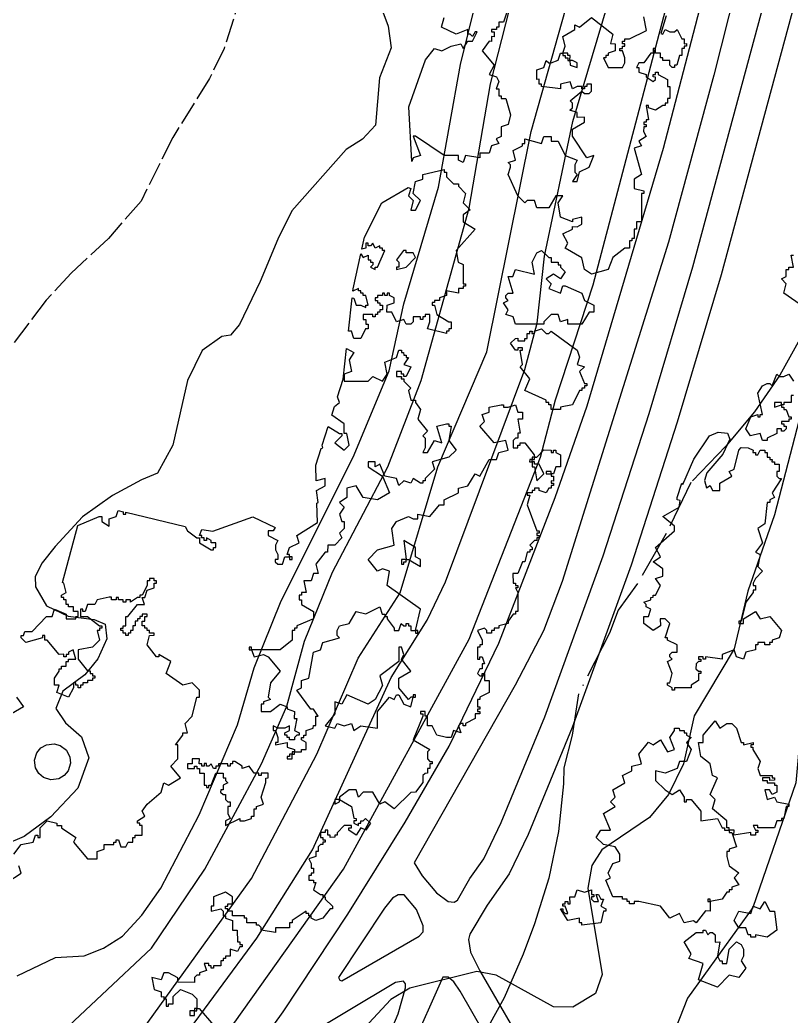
# Model space of a CAD drawing. Header units: metres. Extents: x -550 to 550, y -500 to 950.
# Drawn here: x -260 to -178.9, y -199.5 to -94.7 of the extents above; entities that cross this region are included whole.
import ezdxf

# ---------------------------------------------------------------- set-up
doc = ezdxf.new("R2010")
doc.units = ezdxf.units.M
doc.header["$LTSCALE"] = 2
doc.linetypes.add('DASHDOT', pattern=[3.556, 2.54, -0.508, 0, -0.508])
doc.linetypes.add('DASHED', pattern=[1.524, 1.27, -0.254])
for name, color, linetype in [('SITE-FLOOD-LIMIT', 5, 'DASHED'), ('SITE-PATH', 84, 'CONTINUOUS'), ('SITE-SETBACK-WATER', 1, 'DASHDOT'), ('SITE-TREE-CANOPY', 94, 'CONTINUOUS'), ('SITE-WATER-EDGE', 5, 'CONTINUOUS'), ('TOPO-CONTOUR-MAJOR', 8, 'CONTINUOUS'), ('TOPO-CONTOUR-MINOR', 9, 'CONTINUOUS')]:
    doc.layers.add(name, color=color, linetype=linetype)

msp = doc.modelspace()

# ---------------------------------------------------------------- linework, layer by layer
at = {"layer": 'SITE-FLOOD-LIMIT'}
msp.add_lwpolyline([(-235.69, -88.86), (-238.55, -97.75), (-240.07, -100.9), (-243.95, -107.1), (-247.28, -113.8), (-250.72, -117.72), (-254.62, -121.38), (-257.25, -124.23), (-262.92, -131.65)], dxfattribs=at)
at = {"layer": 'SITE-PATH'}
for points in [[(-262.46, -239.75), (-257.78, -234.74), (-254.78, -231.06), (-249.42, -223.79), (-240.83, -210.92), (-232.33, -199.08), (-225.52, -188.81), (-219.51, -179.14), (-214.88, -171.13), (-209.66, -160.32), (-203.71, -144.97), (-200.36, -135.35), (-192.31, -108.23), (-185.35, -81.44), (-179.09, -58.35), (-177.72, -51.61), (-173.59, -36.13), (-154.45, 27.68), (-137.3, 83.89)], [(-138.08, 48.2), (-152.83, -0.32), (-157.6, -16.81), (-162.24, -32.08), (-164.51, -41.07), (-186.24, -121.57), (-190.87, -137.06), (-195.72, -152.11), (-201.92, -169.17), (-206.56, -180.44), (-208.55, -184.59), (-210.86, -187.86), (-212.68, -190.91), (-212.82, -191.48), (-212.61, -192.83), (-211.63, -194.79), (-202.71, -210.22)], [(-179.17, -69.44), (-187.03, -100.54), (-191.78, -118.13), (-202.99, -153.81), (-204.95, -159.02), (-207.94, -164.73), (-218.56, -183.43), (-217.71, -184.78), (-216.21, -186.57), (-214.99, -187.49), (-214.35, -187.57), (-214, -187.35), (-212.69, -185.07), (-211.24, -183), (-209.39, -179.18), (-204.82, -168.05), (-198.66, -151.11), (-193.84, -136.13), (-189.23, -120.72), (-167.52, -40.29)]]:
    msp.add_lwpolyline(points, dxfattribs=at)
for points in [[(-219.61, -186.77), (-220.25, -186.77), (-220.82, -187.13), (-221.67, -188.19), (-226.52, -195.47), (-226.38, -195.76), (-226.16, -195.83), (-218.03, -191.12), (-217.6, -190.69), (-217.6, -190.05), (-218.32, -188.34)], [(-219.68, -195.86), (-220.53, -196), (-230.66, -202.08), (-231.72, -203.25), (-235.51, -208.49), (-249.62, -229.1), (-256.85, -238.09), (-257.05, -239.44), (-258.16, -240.9), (-258.38, -241.65), (-258.36, -242.37), (-257.83, -243.13), (-256.97, -243.43), (-243.37, -244.25), (-240.82, -244.24), (-239.81, -243.95), (-239.21, -243.53), (-235.19, -234.71), (-220.24, -199.3), (-219.47, -196.57), (-219.46, -196.15)], [(-218.93, -203.08), (-226.72, -221.17), (-233.84, -238.45), (-234.43, -240.25), (-234.53, -241.24), (-233.6, -243.11), (-232.59, -244.24), (-231.75, -244.5), (-229.4, -244.81), (-215.28, -245.18), (-204.8, -245.83), (-197.28, -246.67), (-191.79, -247.8), (-191.02, -243.36), (-191.19, -239.95), (-191.62, -238.2), (-194.97, -231.12), (-199.57, -221.97), (-205.26, -211.65), (-213.7, -196.93), (-214.37, -195.92), (-214.96, -195.43), (-215.54, -195.43)]]:
    msp.add_lwpolyline(points, close=True, dxfattribs=at)
at = {"layer": 'SITE-SETBACK-WATER'}
msp.add_lwpolyline([(-177.8, -128), (-180.08, -132.11), (-182.74, -135.98), (-185.75, -139.59), (-189.46, -143.42), (-192.04, -148.76), (-195.04, -154.04), (-197.1, -156.83), (-198.01, -159.26), (-201.26, -165.64), (-201.92, -169.98), (-202.82, -173.41), (-202.83, -175.12), (-203.36, -180.12), (-204.39, -185.04), (-205.9, -189.83), (-207.08, -193.01), (-209.07, -197.61), (-211.5, -201.99)], dxfattribs=at)
at = {"layer": 'SITE-TREE-CANOPY'}
for points in [[(-208.65, -93.49), (-209.15, -94.99), (-209.65, -94.99), (-209.65, -95.49), (-209.9, -95.49), (-209.9, -95.74), (-210.4, -95.74), (-210.4, -95.99), (-210.15, -95.99), (-210.15, -96.5), (-210.4, -96.49), (-210.4, -97), (-210.65, -96.99), (-211.4, -98), (-210.15, -99.49), (-210.65, -100.49), (-209.9, -100.74), (-209.65, -101.23), (-209.91, -101.99), (-209.65, -101.99), (-209.65, -102.74), (-209.4, -102.74), (-209.4, -102.99), (-208.9, -102.99), (-208.4, -104.74), (-208.65, -105.74), (-209.41, -105.98), (-209.4, -106.99), (-209.91, -107.24), (-209.65, -107.74), (-210.41, -107.99), (-210.65, -108.74), (-211.65, -108.74), (-211.65, -109.24), (-213.15, -108.99), (-213.4, -109.74), (-213.9, -109.49), (-213.9, -108.99), (-215.4, -108.99), (-218.4, -106.98), (-218.66, -106.98), (-217.9, -108.99), (-218.65, -109.24), (-218.78, -109.62), (-219.1, -103.89), (-217.37, -98.95), (-216.4, -97.74), (-215.65, -97.99), (-214.65, -97.49), (-213.65, -97.24), (-213.4, -97.74), (-212.9, -96.99), (-212.41, -96.99), (-211.91, -95.99), (-212.15, -95.99), (-212.41, -96.49), (-212.65, -96.24), (-212.9, -96.24), (-212.9, -95.73), (-214.15, -96.24), (-215.66, -95.49), (-215.4, -94.49)], [(-192.05, -94.29), (-192.59, -96.17), (-192.4, -96.24), (-192.15, -95.74), (-191.65, -95.99), (-191.15, -95.99), (-190.9, -95.74), (-190.4, -96.74), (-190.15, -96.74), (-190.15, -97.25), (-189.91, -97.23), (-189.91, -97.49), (-190.15, -97.49), (-190.15, -97.73), (-190.4, -97.73), (-190.41, -98.49), (-190.65, -98.49), (-190.91, -99.49), (-191.15, -99.49), (-191.15, -99.74), (-191.4, -99.74), (-191.65, -99.49), (-191.65, -98.99), (-192.4, -98.99), (-192.4, -98.74), (-192.65, -98.74), (-192.65, -98.24), (-193.15, -98.24), (-193.15, -97.74), (-193.4, -97.74), (-193.4, -98.24), (-193.65, -98.24), (-194.4, -99.24), (-194.9, -99.24), (-195.15, -99.74), (-194.9, -99.74), (-194.9, -100.24), (-194.15, -100.49), (-194.15, -100.74), (-193.4, -101.23), (-193.15, -100.99), (-193.15, -100.75), (-193.4, -100.74), (-193.4, -100.49), (-193.15, -100.49), (-193.15, -100.24), (-192.9, -100.24), (-192.9, -100.49), (-191.9, -100.99), (-191.91, -101.74), (-191.65, -101.74), (-191.65, -102.99), (-191.9, -102.99), (-191.9, -103.49), (-192.15, -103.49), (-192.15, -103.74), (-192.4, -103.74), (-193.15, -104.24), (-193.9, -103.99), (-193.9, -103.74), (-194.16, -103.74), (-193.9, -105.24), (-194.15, -105.24), (-194.15, -105.49), (-194.4, -105.49), (-194.4, -105.74), (-194.15, -105.74), (-194.15, -105.99), (-194.4, -105.99), (-194.41, -106.49), (-194.15, -107), (-194.91, -107.49), (-194.65, -107.98), (-195.4, -108.24), (-194.65, -110.99), (-195.4, -111.49), (-195.4, -112.49), (-194.4, -112.73), (-194.4, -112.99), (-194.65, -112.99), (-194.65, -115.99), (-195.16, -115.99), (-195.15, -116.74), (-195.4, -116.74), (-195.4, -117.74), (-195.65, -117.74), (-195.65, -117.99), (-195.9, -117.99), (-195.9, -118.74), (-196.4, -118.74), (-197.65, -119.74), (-198.15, -120.99), (-199.9, -121.49), (-200.65, -120.99), (-200.91, -119.75), (-202.65, -118.74), (-202.4, -118.24), (-202.9, -117.24), (-201.91, -116.74), (-201.9, -116.48), (-201.4, -116.49), (-200.9, -116.24), (-200.9, -115.48), (-201.9, -115.74), (-201.9, -115.99), (-203.15, -115.49), (-203.4, -113.99), (-202.9, -113.23), (-203.65, -113.25), (-204.4, -114.49), (-205.65, -114.49), (-205.9, -113.74), (-206.66, -113.74), (-206.9, -113.99), (-207.65, -113.24), (-208.65, -110.99), (-208.4, -110.24), (-208.4, -109.99), (-208.65, -109.73), (-207.9, -109.49), (-208.15, -108.49), (-207.15, -107.99), (-207.15, -107.75), (-206.9, -107.73), (-206.9, -107.24), (-205.15, -107.74), (-204.9, -106.99), (-204.15, -106.99), (-204.15, -107.49), (-203.4, -107.49), (-202.65, -108.99), (-201.4, -109.49), (-201.65, -109.99), (-201.65, -110.74), (-201.4, -110.99), (-201.91, -111.73), (-201.4, -111.74), (-201.15, -110.73), (-200.15, -110.24), (-199.65, -108.99), (-200.4, -109.24), (-201.9, -106.98), (-201.91, -106.24), (-200.65, -105.48), (-200.65, -104.98), (-201.4, -104.99), (-201.4, -104.49), (-202.16, -104.24), (-201.9, -103.99), (-201.9, -103.49), (-202.15, -103.24), (-200.9, -102.24), (-200.65, -102.49), (-200.15, -102.49), (-199.91, -102.24), (-199.9, -101.49), (-200.4, -101.49), (-200.4, -101.74), (-200.65, -101.74), (-200.65, -101.99), (-200.9, -101.99), (-200.9, -101.74), (-201.4, -101.74), (-201.9, -101.99), (-202.15, -101.24), (-203.15, -101.49), (-203.15, -101.99), (-205.15, -101.74), (-205.15, -101.49), (-205.4, -101.48), (-205.4, -100.98), (-205.66, -101), (-205.65, -99.99), (-204.9, -99.74), (-204.66, -98.99), (-204.4, -99.24), (-204.15, -99.24), (-203.41, -98.98), (-203.15, -98.24), (-202.91, -98.24), (-202.65, -97.5), (-202.9, -96.49), (-201.65, -95.74), (-201.65, -95.24), (-201.15, -95.5), (-199.9, -94.48), (-197.65, -96.25), (-197.9, -97.23), (-197.41, -97.24), (-197.4, -97.99), (-198.15, -98.24), (-198.15, -98.49), (-198.4, -98.49), (-198.4, -98.74), (-198.65, -98.74), (-198.15, -99.74), (-196.65, -99.74), (-196.4, -99.24), (-196.4, -98.74), (-196.65, -97.99), (-196.9, -97.99), (-196.9, -97.74), (-196.65, -97.74), (-196.65, -97.49), (-196.4, -97.49), (-196.4, -97.24), (-196.65, -97.24), (-196.65, -96.99), (-196.4, -96.99), (-196.4, -96.74), (-195.9, -96.74), (-194.1, -95.84), (-194.39, -94.41)], [(-177.15, -125.24), (-179.65, -123.49), (-179.4, -122.49), (-179.9, -121.99), (-179.4, -121.74), (-179.4, -120.99), (-179.15, -120.99), (-179.15, -120.74), (-178.65, -120.74), (-178.9, -119.49), (-178.65, -119.49)], [(-260.65, -182.49), (-259.9, -181.49), (-258.65, -181.24), (-258.4, -180.49), (-258.15, -180.49), (-258.15, -180.74), (-257.9, -180.74), (-257.9, -179.74), (-257.15, -178.99), (-256.15, -179.24), (-256.15, -179.49), (-255.65, -179.49), (-255.65, -179.74), (-254.15, -180.74), (-254.4, -181.24), (-252.9, -182.99), (-251.9, -182.99), (-251.9, -182.24), (-251.15, -181.99), (-251.15, -181.49), (-250.15, -181.49), (-250.15, -181.24), (-249.9, -181.24), (-249.9, -180.99), (-249.65, -180.99), (-249.41, -181.74), (-248.9, -181.74), (-248.65, -181.24), (-248.15, -181.24), (-248.15, -180.74), (-247.9, -180.74), (-247.9, -180.49), (-247.15, -180.5), (-247.15, -179.49), (-247.4, -179.49), (-247.4, -179.24), (-247.65, -179.24), (-247.65, -178.99), (-246.9, -178.49), (-247.15, -177.99), (-246.65, -177.24), (-245.16, -175.99), (-244.9, -174.99), (-244.4, -175.24), (-243.15, -174.49), (-244.15, -173.24), (-243.4, -172.49), (-243.4, -170.99), (-243.65, -170.99), (-242.9, -169.99), (-242.9, -169.74), (-242.4, -169.75), (-242.65, -168.74), (-241.9, -167.99), (-241.41, -165.99), (-241.15, -165.99), (-241.15, -165.24), (-241.9, -164.48), (-242.9, -164.74), (-244.65, -163.49), (-244.15, -162.23), (-245.4, -161.49), (-245.4, -161.74), (-245.66, -161.74), (-246.65, -160.48), (-246.4, -159.49), (-245.91, -159.48), (-245.91, -159.24), (-246.4, -159.24), (-246.4, -158.99), (-246.65, -158.99), (-246.65, -158.74), (-246.9, -158.74), (-246.9, -158.49), (-247.15, -158.49), (-247.15, -157.99), (-246.9, -157.99), (-246.9, -157.49), (-246.65, -157.49), (-246.65, -157.24), (-247.15, -157.24), (-247.15, -157.49), (-247.41, -157.49), (-247.4, -157.74), (-247.65, -157.74), (-247.65, -157.99), (-247.9, -157.99), (-247.91, -158.49), (-248.15, -158.49), (-248.15, -158.99), (-248.4, -158.99), (-248.41, -159.24), (-248.65, -159.24), (-248.65, -159.49), (-248.9, -159.49), (-248.9, -159.24), (-249.15, -159.24), (-249.15, -158.99), (-249.4, -158.99), (-249.4, -158.73), (-249.15, -158.73), (-249.16, -158.49), (-248.9, -158.49), (-248.9, -157.49), (-248.66, -157.49), (-247.65, -156.24), (-246.91, -156.23), (-247.15, -155.49), (-246.9, -155.49), (-246.65, -154.74), (-245.91, -154.49), (-245.9, -153.99), (-245.65, -153.99), (-245.65, -153.74), (-245.9, -153.74), (-245.9, -153.49), (-246.4, -153.49), (-246.4, -153.74), (-246.65, -153.74), (-246.65, -154.24), (-247.15, -155.24), (-247.4, -155.24), (-247.4, -155.49), (-247.66, -155.49), (-248.4, -155.99), (-248.4, -155.74), (-248.9, -155.74), (-248.9, -155.99), (-249.15, -155.99), (-249.15, -155.74), (-249.65, -155.74), (-249.65, -155.49), (-249.9, -155.49), (-249.9, -155.74), (-250.15, -155.74), (-250.4, -155.74), (-250.4, -155.48), (-250.65, -155.48), (-251.9, -155.74), (-252.15, -156.24), (-252.9, -156.24), (-253.15, -156.99), (-253.4, -156.99), (-253.4, -156.74), (-253.65, -156.74), (-253.65, -157.49), (-252.9, -157.49), (-251.65, -158.49), (-251.4, -158.49), (-251.4, -158.74), (-251.65, -158.74), (-251.65, -158.99), (-251.9, -158.99), (-251.65, -159.99), (-252.4, -160.74), (-253.9, -160.99), (-253.9, -161.99), (-252.91, -163.23), (-252.65, -163.23), (-252.65, -163.49), (-252.4, -163.49), (-252.4, -163.74), (-252.15, -163.74), (-252.15, -163.99), (-252.4, -163.99), (-252.4, -164.24), (-252.9, -164.24), (-252.9, -164.49), (-253.41, -164.49), (-253.4, -164.74), (-253.65, -164.74), (-253.65, -164.99), (-253.91, -164.99), (-253.9, -164.73), (-254.15, -164.73), (-254.15, -164.49), (-254.4, -164.49), (-254.4, -164.99), (-254.9, -165.99), (-256.15, -165.49), (-255.9, -164.74), (-256.4, -164.74), (-256.4, -163.99), (-255.9, -163.24), (-255.9, -162.99), (-255.65, -162.99), (-255.65, -162.74), (-255.15, -162.74), (-255.15, -162.24), (-254.91, -162.24), (-254.91, -161.99), (-254.15, -161.99), (-254.41, -160.99), (-254.9, -161.24), (-254.9, -161.49), (-255.15, -161.49), (-255.15, -161.74), (-255.4, -161.74), (-255.4, -161.48), (-255.9, -161.5), (-257.15, -159.99), (-257.4, -159.99), (-257.4, -159.49), (-257.65, -159.49), (-257.66, -159.74), (-259.4, -160.24), (-259.9, -159.74), (-259.9, -159.49), (-259.65, -159.49), (-259.52, -159.09), (-258.74, -159.09), (-257.22, -157.49), (-256.65, -157.49), (-256.4, -156.74), (-255.15, -157.24), (-255.15, -157.74), (-254.15, -157.74), (-254.15, -157.49), (-253.9, -157.49), (-253.9, -156.99), (-254.4, -156.99), (-254.4, -156.49), (-254.9, -156.49), (-254.9, -156.24), (-255.15, -156.23), (-255.15, -155.75), (-255.4, -155.74), (-255.4, -155.49), (-255.65, -155.49), (-255.65, -155.24), (-255.16, -154.99), (-255.4, -153.99), (-255.54, -153.92), (-253.92, -147.93), (-251.69, -146.98), (-251.4, -146.98), (-251.4, -147.49), (-250.65, -147.99), (-250.65, -147.24), (-249.91, -146.99), (-249.69, -146.34), (-249.15, -146.49), (-249.15, -146.74), (-248.9, -146.74), (-248.9, -146.53), (-242.63, -148.03), (-242.4, -148.49), (-241.4, -149.23), (-241.15, -149.23), (-241.15, -149.74), (-239.9, -150.49), (-239.65, -150.49), (-239.65, -150.24), (-239.4, -150.24), (-239.4, -149.74), (-239.9, -149.74), (-239.9, -149.49), (-240.4, -149.24), (-240.4, -149.49), (-240.65, -149.49), (-240.65, -149.24), (-240.91, -149.24), (-240.9, -148.99), (-241.15, -148.99), (-240.89, -148.33), (-239.74, -148.52), (-235.52, -147.02), (-233.18, -148.14), (-233.4, -148.49), (-233.9, -148.49), (-233.9, -148.99), (-232.9, -149.49), (-233.15, -149.99), (-233.15, -150.49), (-232.9, -150.99), (-232.9, -151.49), (-233.16, -151.49), (-233.16, -151.74), (-232.9, -151.99), (-232.4, -151.99), (-232.15, -151.24), (-231.65, -151.24), (-231.65, -150.99), (-231.9, -150.99), (-231.65, -150.24), (-230.65, -149.74), (-230.9, -148.98), (-228.73, -147.62), (-228.79, -145.59), (-228.65, -145.49), (-228.82, -144.23), (-227.91, -143.74), (-227.9, -142.99), (-228.85, -143.22), (-228.89, -141.59), (-228.33, -139.83), (-228.15, -139.74), (-228.22, -139.49), (-227.6, -137.52), (-226.4, -138.24), (-226.15, -138.24), (-226.15, -138.49), (-226.9, -139.24), (-225.9, -139.99), (-225.4, -139.49), (-225.65, -138.24), (-225.9, -138.24), (-225.9, -137.24), (-227.21, -136.31), (-226.93, -135.42), (-226.4, -134.99), (-226.61, -134.38), (-226.02, -132.54), (-225.67, -129.3), (-224.9, -129.73), (-225.4, -130.49), (-225.15, -131.74), (-225.9, -131.99), (-225.9, -132.74), (-223.4, -132.74), (-222.9, -132.24), (-221.9, -132.74), (-221.4, -131.99), (-221.65, -130.74), (-220.4, -130.24), (-220.15, -129.49), (-219.9, -129.49), (-219.9, -129.74), (-219.66, -129.74), (-219.65, -129.99), (-219.4, -129.99), (-219.4, -130.24), (-219.15, -130.24), (-219.65, -130.99), (-218.9, -131.24), (-219.4, -132.25), (-219.65, -132.24), (-219.65, -131.99), (-219.9, -131.99), (-219.9, -131.74), (-220.4, -131.74), (-220.4, -132.24), (-219.9, -132.24), (-219.91, -132.49), (-219.65, -132.49), (-219.65, -132.73), (-218.9, -133.49), (-219.16, -133.74), (-218.9, -134.74), (-218.41, -134.74), (-218.41, -134.99), (-217.9, -135.74), (-218.16, -136.74), (-217.15, -137.99), (-217.65, -138.49), (-217.4, -138.74), (-217.4, -139.75), (-217.65, -140.23), (-217.16, -140.24), (-216.4, -138.99), (-215.65, -139.24), (-216.15, -137.49), (-215.15, -137.23), (-214.9, -137.23), (-214.9, -137.49), (-214.65, -137.49), (-214.9, -138.99), (-214.15, -139.99), (-214.9, -140.74), (-216.65, -141.24), (-216.4, -141.99), (-217.41, -142.99), (-217.41, -143.24), (-217.65, -143.24), (-217.65, -143.49), (-217.9, -143.49), (-218.66, -142.99), (-218.9, -143.49), (-219.65, -143.24), (-220.15, -143.73), (-220.4, -142.99), (-221.65, -142.74), (-222.15, -141.49), (-222.65, -141.74), (-222.65, -141.24), (-223.4, -141.24), (-223.4, -141.74), (-221.9, -142.74), (-221.15, -144.49), (-222.4, -145.24), (-223.9, -144.99), (-224.65, -143.74), (-225.65, -143.99), (-225.65, -144.98), (-226.4, -145.5), (-225.9, -145.99), (-226.4, -146.74), (-226.15, -147.49), (-225.9, -147.49), (-225.9, -148.24), (-226.4, -148.74), (-226.15, -149.24), (-226.9, -149.99), (-227.65, -149.99), (-227.66, -150.74), (-227.9, -150.74), (-228.9, -151.99), (-228.66, -152.99), (-229.15, -152.99), (-229.4, -153.74), (-230.15, -153.74), (-229.9, -154.99), (-230.4, -154.99), (-230.4, -155.25), (-230.65, -155.24), (-230.65, -155.73), (-230.4, -155.73), (-230.4, -156.24), (-229.15, -156.99), (-229.15, -157.74), (-230.9, -158.49), (-230.9, -158.74), (-231.15, -158.74), (-231.15, -158.99), (-231.4, -158.99), (-231.4, -159.99), (-232.66, -160.99), (-235.65, -160.99), (-235.4, -161.73), (-234.4, -161.49), (-233.9, -161.74), (-232.65, -163.24), (-233.65, -164.48), (-233.91, -165.99), (-233.65, -166.24), (-234.4, -166.49), (-234.4, -166.74), (-234.65, -166.74), (-234.65, -167.49), (-233.65, -167.49), (-232.65, -166.74), (-231.91, -166.99), (-231.91, -167.23), (-231.15, -167.49), (-231.16, -168.24), (-230.9, -168.24), (-231.15, -169.49), (-230.65, -169.74), (-230.65, -169.99), (-230.9, -169.99), (-231.15, -170.24), (-231.15, -170.49), (-231.65, -170.49), (-231.65, -170.24), (-231.9, -170.24), (-231.9, -169.99), (-232.15, -169.99), (-232.15, -169.74), (-231.66, -169.49), (-231.65, -168.99), (-232.15, -169.24), (-232.91, -169.24), (-233.4, -168.99), (-233.4, -169.49), (-233.15, -169.49), (-232.9, -170.24), (-232.9, -170.74), (-233.15, -170.74), (-233.15, -170.99), (-231.9, -170.74), (-231.9, -171.24), (-231.15, -171.48), (-231.15, -171.74), (-230.4, -171.74), (-230.4, -171.49), (-229.9, -171.49), (-229.9, -170.74), (-230.4, -170.48), (-230.4, -170.24), (-230.15, -170.24), (-230.15, -169.98), (-229.9, -169.98), (-229.9, -169.5), (-229.16, -169.24), (-229.15, -168.98), (-228.9, -168.98), (-228.9, -167.99), (-228.65, -168), (-229.15, -167.24), (-229.41, -167.24), (-230.91, -165.24), (-230.4, -164.99), (-230.41, -164.24), (-229.65, -163.99), (-229.15, -161.24), (-228.4, -160.99), (-228.15, -160.24), (-226.4, -159.74), (-226.66, -159.49), (-226.66, -158.99), (-226.4, -158.49), (-225.4, -158.24), (-224.65, -156.99), (-223.65, -157.23), (-222.15, -156.49), (-221.91, -157.24), (-221.65, -157.24), (-221.65, -157.49), (-221.4, -157.49), (-221.4, -157.74), (-220.65, -158.74), (-220.65, -158.98), (-220.15, -158.99), (-219.91, -158.24), (-219.65, -158.49), (-219.4, -158.49), (-219.4, -158.24), (-219.15, -158.24), (-219.15, -158.49), (-218.9, -158.49), (-218.9, -158.99), (-218.4, -158.99), (-217.9, -156.74), (-221.4, -154.25), (-221.15, -152.74), (-221.9, -152.49), (-222.4, -152.74), (-223.4, -151.49), (-222.4, -150.5), (-220.65, -149.99), (-220.9, -148.24), (-220.4, -147.49), (-219.15, -146.98), (-218.65, -147.24), (-218.16, -147.24), (-218.15, -146.74), (-216.91, -146.99), (-215.9, -145.74), (-215.4, -145.74), (-215.4, -145.24), (-213.9, -144.49), (-213.9, -143.99), (-212.9, -143.74), (-212.15, -142.49), (-211.65, -142.75), (-210.65, -140.99), (-209.9, -140.99), (-209.66, -140.25), (-208.65, -139.99), (-208.9, -138.99), (-210.15, -139.24), (-211.65, -137.49), (-211.15, -137), (-211.41, -136.24), (-210.65, -135.99), (-210.65, -135.49), (-209.4, -135.24), (-209.15, -135.24), (-209.15, -135.48), (-208.65, -135.49), (-207.9, -135.24), (-207.66, -135.99), (-207.15, -135.99), (-207.15, -136.74), (-207.65, -136.74), (-207.41, -138.23), (-207.65, -138.23), (-207.65, -138.74), (-207.9, -138.73), (-208.15, -138.99), (-208.15, -139.74), (-207.65, -139.74), (-207.65, -139.49), (-207.4, -139.49), (-207.4, -139.24), (-206.9, -139.24), (-205.91, -140.5), (-205.9, -140.74), (-205.65, -140.74), (-204.9, -139.98), (-204.15, -139.99), (-204.15, -140.24), (-203.9, -140.24), (-203.9, -139.99), (-203.65, -139.99), (-203.65, -140.24), (-203.15, -140.49), (-203.15, -141.74), (-203.65, -141.74), (-203.9, -142.49), (-204.15, -142.49), (-204.15, -142.74), (-203.9, -142.74), (-203.9, -143.25), (-204.15, -143.24), (-204.15, -143.49), (-203.9, -143.49), (-203.9, -143.73), (-204.15, -143.73), (-204.15, -143.99), (-204.4, -143.99), (-204.65, -144.49), (-205.4, -144.24), (-205.4, -143.99), (-205.9, -143.99), (-205.9, -144.24), (-206.15, -144.24), (-206.15, -144.49), (-206.66, -144.49), (-206.66, -144.74), (-206.4, -144.74), (-206.65, -145.74), (-205.65, -148.49), (-205.4, -148.49), (-205.4, -148.74), (-205.65, -148.74), (-205.65, -148.99), (-205.4, -148.99), (-205.4, -149.24), (-205.65, -149.24), (-205.65, -149.49), (-205.9, -149.49), (-206.4, -149.99), (-206.15, -150.24), (-206.15, -150.49), (-206.4, -150.49), (-206.4, -150.74), (-206.65, -150.74), (-206.9, -151.74), (-207.15, -151.74), (-207.65, -152.98), (-208.16, -152.99), (-208.15, -153.99), (-207.9, -153.99), (-207.9, -154.24), (-207.65, -154.24), (-207.65, -154.49), (-207.9, -154.49), (-207.65, -154.99), (-207.66, -156.99), (-207.9, -156.99), (-207.9, -157.24), (-208.15, -157.24), (-208.65, -157.99), (-208.65, -158.24), (-209.65, -158.49), (-209.65, -158.74), (-210.15, -158.74), (-210.15, -158.99), (-210.4, -158.99), (-210.4, -159.24), (-210.9, -159.24), (-210.9, -158.99), (-211.16, -158.74), (-211.9, -158.99), (-211.4, -159.99), (-211.4, -160.49), (-211.65, -160.49), (-211.65, -160.74), (-211.9, -160.74), (-211.9, -161.99), (-211.65, -161.99), (-211.65, -161.74), (-211.41, -161.74), (-211.15, -162.49), (-211.4, -162.49), (-211.4, -162.99), (-211.65, -162.99), (-211.9, -163.49), (-211.65, -163.74), (-211.4, -163.74), (-211.4, -163.49), (-211.15, -163.49), (-211.16, -164.24), (-210.65, -164.24), (-210.65, -165.49), (-211.65, -165.99), (-211.65, -166.24), (-211.9, -166.24), (-211.9, -166.99), (-211.65, -166.99), (-211.65, -167.24), (-211.9, -167.24), (-211.9, -167.5), (-211.65, -167.48), (-211.65, -167.74), (-212.15, -167.74), (-212.15, -168.24), (-213.15, -168.74), (-213.15, -169), (-213.4, -168.99), (-213.4, -168.74), (-213.65, -168.74), (-213.9, -168.99), (-213.65, -169.74), (-214.4, -169.49), (-214.65, -170.24), (-215.15, -170.24), (-216.15, -169.99), (-216.65, -168.99), (-217.15, -168.99), (-217.15, -167.99), (-217.4, -167.99), (-217.4, -167.49), (-217.9, -167.49), (-217.9, -167.74), (-217.65, -167.74), (-217.65, -167.99), (-218.65, -170.49), (-216.9, -171.49), (-217.15, -171.74), (-217.15, -172.49), (-216.9, -172.74), (-216.65, -172.74), (-216.65, -172.99), (-216.91, -172.99), (-216.9, -173.5), (-217.15, -173.49), (-217.15, -173.98), (-217.41, -174), (-217.65, -174.24), (-217.65, -174.98), (-218.41, -175.98), (-218.9, -176), (-220.65, -177.74), (-221.65, -176.99), (-222.15, -177.24), (-222.9, -175.99), (-223.9, -175.99), (-224.4, -176.49), (-224.66, -175.74), (-225.4, -175.74), (-226.4, -176.49), (-226.41, -176.74), (-225.15, -177.49), (-224.91, -178.73), (-224.65, -178.74), (-224.65, -178.99), (-224.91, -178.99), (-224.9, -179.24), (-224.4, -179.49), (-224.4, -179.24), (-224.15, -179.24), (-224.15, -178.99), (-223.9, -178.99), (-223.66, -178.74), (-223.15, -179.24), (-223.65, -179.99), (-224.16, -179.74), (-224.65, -180.49), (-225.41, -179.99), (-225.41, -179.74), (-225.15, -179.74), (-225.15, -179.49), (-225.9, -179.49), (-226.65, -180.25), (-226.65, -180.49), (-226.9, -180.49), (-226.9, -180.73), (-227.4, -180.74), (-227.4, -180.49), (-227.65, -180.49), (-227.65, -179.99), (-227.91, -179.99), (-227.9, -180.24), (-228.4, -180.24), (-228.41, -180.74), (-228.15, -180.74), (-228.15, -180.99), (-227.9, -180.99), (-227.9, -181.24), (-228.15, -181.24), (-228.15, -181.49), (-228.4, -181.49), (-228.65, -181.74), (-228.65, -182.24), (-228.9, -182.24), (-228.9, -182.74), (-229.65, -182.99), (-229.4, -183.49), (-229.4, -183.99), (-229.15, -183.99), (-229.15, -184.49), (-229.4, -184.49), (-229.4, -184.74), (-229.65, -184.74), (-229.65, -185.24), (-229.15, -185.24), (-229.15, -185.49), (-228.9, -185.49), (-229.15, -186.24), (-228.4, -186.74), (-228.15, -186.74), (-228.15, -187), (-227.9, -186.98), (-227.9, -187.24), (-227.15, -187.99), (-227.15, -188.24), (-227.4, -188.24), (-228.15, -189.24), (-228.9, -189.49), (-229.4, -189.24), (-229.4, -188.98), (-229.65, -188.98), (-229.65, -188.74), (-229.91, -188.74), (-229.9, -188.49), (-231.4, -189.49), (-231.4, -189.74), (-231.66, -189.74), (-231.66, -190.24), (-233.15, -190.24), (-233.15, -190.74), (-234.65, -190.49), (-234.65, -190.23), (-234.9, -189.99), (-235.15, -189.99), (-235.15, -189.74), (-236.15, -189.74), (-236.15, -189.24), (-236.4, -189.24), (-236.4, -188.99), (-237.65, -188.98), (-237.65, -188.5), (-238.15, -188.49), (-238.15, -188.24), (-238.4, -188.24), (-238.4, -187.99), (-238.15, -187.99), (-238.16, -187.74), (-237.65, -187.74), (-237.65, -186.99), (-238.4, -186.49), (-239.65, -186.99), (-239.65, -187.99), (-239.9, -187.99), (-239.91, -188.49), (-238.9, -188.24), (-238.66, -188.49), (-238.65, -188.99), (-238.4, -188.99), (-238.4, -189.24), (-237.65, -189.49), (-237.65, -190.49), (-237.16, -190.49), (-237.15, -191.74), (-236.9, -191.74), (-236.9, -191.99), (-236.65, -191.99), (-236.65, -192.25), (-236.9, -192.24), (-237.15, -192.74), (-237.9, -192.49), (-237.9, -193.24), (-238.4, -193.24), (-238.4, -193.49), (-238.66, -193.49), (-238.66, -193.74), (-238.9, -193.74), (-238.9, -194.24), (-239.65, -194.24), (-239.65, -194.49), (-239.9, -194.49), (-239.9, -194.24), (-240.15, -194.24), (-240.15, -193.99), (-240.65, -193.99), (-240.41, -194.74), (-241.15, -194.99), (-241.15, -195.24), (-241.4, -195.24), (-241.65, -195.49), (-241.65, -195.99), (-243.4, -195.98), (-243.41, -195.5), (-244.4, -194.99), (-244.9, -194.99), (-245.15, -195.74), (-246.15, -195.49), (-245.9, -196.74), (-245.15, -196.99), (-245.15, -197.5), (-244.9, -197.48), (-244.9, -197.74), (-244.65, -197.74), (-244.65, -198.49), (-244.4, -198.49), (-244.4, -198.24), (-243.9, -198.24), (-243.9, -197.49), (-243.15, -196.74), (-241.9, -197.24), (-241.4, -197.74), (-241.4, -198.73), (-241.16, -198.74), (-239.65, -200.49)], [(-178.66, -134.24), (-178.9, -134.24), (-178.9, -134.99), (-179.65, -134.99), (-179.65, -135.24), (-179.9, -135.24), (-179.9, -135.49), (-179.65, -135.49), (-179.65, -135.74), (-179.4, -135.74), (-179.15, -136.49), (-178.9, -136.49), (-178.9, -136.74), (-179.15, -136.74), (-179.15, -136.99), (-179.9, -136.99), (-179.9, -137.24), (-179.65, -137.24), (-179.65, -137.49), (-179.4, -137.49), (-179.4, -137.74), (-179.65, -137.99), (-179.9, -137.99), (-179.9, -137.74), (-180.4, -137.74), (-180.4, -138.24), (-181.4, -138.74), (-181.4, -138.99), (-181.9, -138.99), (-182.15, -138.24), (-183.16, -138.49), (-183.65, -137.74), (-183.15, -136.49), (-182.4, -136.24), (-182.4, -136.49), (-182.15, -136.49), (-182.16, -136.24), (-181.9, -136.24), (-182.41, -133.99), (-181.91, -133.24), (-181.4, -132.99), (-181.15, -132.99), (-180.9, -133.24), (-180.4, -131.99), (-180.16, -132.24), (-179.65, -132.24), (-179.15, -131.99), (-178.65, -132.73)], [(-260.4, -165.99), (-259.65, -166.99), (-260.9, -167.74)], [(-261.41, -185.49), (-259.9, -184.49), (-260.15, -183.74)]]:
    msp.add_lwpolyline(points, dxfattribs=at)
for points in [[(-202.9, -98.48), (-202.65, -98.49), (-202.65, -98.74), (-202.4, -98.74), (-202.4, -98.99), (-202.16, -98.99), (-202.15, -98.49), (-202.4, -98.49), (-202.4, -98.24), (-202.91, -98.24)], [(-202.15, -99.49), (-201.4, -99.74), (-201.4, -99.24), (-201.9, -98.99), (-202.16, -98.99)], [(-224.97, -123.04), (-224.16, -119.36), (-223.9, -119.74), (-223.4, -119.49), (-223.4, -119.99), (-223.15, -119.99), (-223.15, -120.24), (-222.9, -120.24), (-222.9, -120.49), (-223.15, -120.74), (-222.65, -120.99), (-222.65, -120.74), (-222.4, -120.74), (-221.65, -118.99), (-221.9, -118.99), (-221.9, -118.74), (-222.15, -118.74), (-222.15, -118.49), (-222.65, -118.74), (-222.91, -118.24), (-223.15, -118.49), (-223.4, -118.49), (-223.4, -118.24), (-223.65, -118.23), (-223.65, -118.74), (-224.05, -118.87), (-223.77, -117.61), (-221.96, -113.99), (-219.18, -112.35), (-218.9, -112.49), (-219.16, -113.24), (-218.65, -113.74), (-218.9, -114.74), (-218.4, -114.74), (-217.9, -113.74), (-218.65, -112.99), (-218.4, -111.73), (-217.65, -111.49), (-217.65, -110.99), (-215.4, -110.49), (-215.4, -110.74), (-215.15, -110.74), (-215.15, -111.24), (-214.4, -111.98), (-213.9, -111.99), (-213.9, -112.24), (-213.15, -112.99), (-213.4, -113.99), (-212.65, -114.73), (-213.4, -115.25), (-213.4, -115.99), (-212.15, -116.74), (-214.15, -118.99), (-213.91, -120.24), (-213.4, -120.48), (-213.4, -122.49), (-213.15, -122.49), (-213.15, -122.74), (-213.4, -122.74), (-213.4, -122.99), (-213.9, -122.99), (-213.9, -123.49), (-215.15, -123.24), (-215.15, -123.74), (-215.9, -123.99), (-215.9, -124.24), (-216.4, -124.24), (-216.4, -124.48), (-216.65, -124.48), (-216.65, -124.74), (-216.4, -124.74), (-216.15, -125.74), (-214.9, -126.49), (-214.65, -126.49), (-214.65, -127.23), (-214.9, -127.23), (-214.91, -127.49), (-215.15, -127.49), (-215.15, -127.73), (-217.15, -127.24), (-216.91, -126.49), (-216.9, -125.74), (-217.4, -125.74), (-217.4, -125.99), (-217.65, -125.98), (-217.65, -126.24), (-217.9, -126.24), (-217.9, -125.98), (-218.65, -125.99), (-218.65, -126.5), (-218.9, -126.74), (-219.41, -126.74), (-219.65, -126.24), (-220.4, -126.49), (-220.9, -125.49), (-221.41, -125.49), (-221.4, -124.75), (-220.65, -124.49), (-220.65, -123.99), (-221.15, -123.74), (-221.15, -123.49), (-221.4, -123.49), (-221.4, -123.74), (-221.65, -123.74), (-221.66, -123.49), (-221.9, -123.49), (-221.9, -123.74), (-222.4, -123.74), (-222.4, -123.99), (-222.65, -123.99), (-222.65, -124.24), (-222.4, -124.24), (-222.4, -124.49), (-222.16, -124.49), (-222.15, -124.74), (-221.9, -124.74), (-221.9, -125.24), (-222.15, -125.24), (-222.15, -125.49), (-222.4, -125.49), (-222.4, -125.74), (-222.65, -125.74), (-222.65, -125.99), (-222.9, -125.99), (-222.9, -125.74), (-223.9, -125.74), (-223.9, -126.24), (-223.65, -126.24), (-223.65, -126.74), (-223.4, -126.74), (-223.4, -127.25), (-223.66, -127.24), (-224.16, -128.25), (-224.9, -128.24), (-225.15, -127.49), (-225.47, -127.49), (-225.08, -123.99), (-224.9, -124), (-224.65, -124.74), (-224.15, -124.74), (-223.65, -124.99), (-223.65, -124.74), (-223.4, -124.74), (-223.65, -123.74), (-223.9, -123.74), (-223.9, -123.48), (-224.15, -123.48), (-224.16, -123.24), (-224.4, -123.24), (-224.4, -122.99), (-225, -123.28)], [(-220.4, -119.99), (-220.16, -120.24), (-220.15, -120.74), (-220.4, -120.74), (-220.4, -120.99), (-219.4, -120.74), (-218.4, -119.74), (-218.65, -119.24), (-219.4, -119.24), (-219.4, -118.99), (-219.66, -118.99)], [(-204.4, -119.74), (-204.15, -119.74), (-204.15, -120.24), (-203.4, -120.24), (-203.4, -120.49), (-203.15, -120.49), (-203.15, -120.74), (-202.65, -121.24), (-203.16, -121.99), (-203.9, -121.49), (-204.65, -121.99), (-204.15, -122.49), (-204.4, -122.99), (-203.15, -123.49), (-202.9, -122.73), (-202.65, -122.73), (-200.9, -123.49), (-200.65, -124.24), (-199.65, -124.74), (-199.65, -125.49), (-200.15, -125.49), (-200.9, -126.74), (-202.4, -126.74), (-202.4, -126.24), (-203.15, -126.49), (-203.4, -125.74), (-204.15, -125.74), (-204.9, -126.49), (-204.9, -126.74), (-207.9, -126.74), (-208.15, -125.99), (-208.91, -125.74), (-208.65, -125.24), (-209.15, -124.49), (-208.65, -124.24), (-208.9, -123.99), (-208.9, -123.74), (-208.65, -123.49), (-208.15, -123.49), (-208.65, -121.74), (-208.16, -121.74), (-207.9, -120.99), (-205.9, -121.48), (-206.15, -120.24), (-205.65, -119.24), (-205.15, -118.99)], [(-204.65, -127.74), (-204.4, -127.74), (-204.15, -127.49), (-201.4, -129.49), (-201.15, -130.23), (-201.4, -130.99), (-200.65, -131.24), (-201.15, -131.74), (-200.65, -132.99), (-200.4, -132.99), (-200.4, -133.24), (-200.65, -133.24), (-200.65, -133.49), (-200.9, -133.49), (-200.9, -133.74), (-201.15, -133.74), (-201.9, -135.24), (-203.15, -135.49), (-203.15, -135.74), (-204.15, -135.74), (-204.15, -135.24), (-204.4, -135.24), (-204.4, -134.99), (-204.65, -134.99), (-204.65, -134.73), (-206.9, -133.74), (-206.4, -132.49), (-207.4, -131.24), (-207.15, -130.99), (-207.4, -129.49), (-207.15, -129.49), (-207.15, -129.24), (-207.65, -129.24), (-207.65, -129.49), (-207.9, -129.49), (-208.4, -128.75), (-207.9, -128.25), (-207.65, -128.23), (-207.65, -128.49), (-206.9, -128.49), (-206.9, -128.24), (-206.65, -128.24), (-206.65, -127.74), (-206.4, -127.74), (-206.4, -127.49), (-206.15, -127.49), (-206.16, -127.74), (-205.9, -127.74), (-205.9, -127.49), (-205.15, -127.24)], [(-179.9, -134.99), (-180.65, -134.99), (-180.65, -135.49), (-179.9, -135.24)], [(-190.58, -145.31), (-190.9, -145.24), (-190.9, -144.99), (-190.4, -143.49), (-190.28, -143.61), (-189.14, -140.96), (-187.48, -138.5), (-186.58, -138.12), (-185.59, -138.22), (-185.35, -138.83), (-186.09, -140.43), (-187.78, -142.4), (-188.01, -143.19), (-187.81, -143.95), (-187.4, -143.73), (-187.15, -144.24), (-186.4, -144.24), (-186.4, -143.49), (-185.15, -142.74), (-185.4, -142.24), (-184.9, -141.99), (-184.4, -139.99), (-184.15, -139.73), (-183.4, -139.74), (-182.9, -139.99), (-182.91, -140.24), (-182.65, -140.24), (-182.65, -140.49), (-182.4, -140.49), (-182.15, -139.99), (-181.65, -139.99), (-181.66, -140.24), (-181.4, -140.24), (-181.4, -140.74), (-181.15, -140.74), (-181.15, -140.98), (-180.9, -140.98), (-180.91, -141.24), (-180.65, -141.24), (-180.65, -141.49), (-180.15, -141.49), (-180.16, -142.24), (-180.4, -142.24), (-180.4, -142.74), (-180.15, -142.99), (-179.9, -142.99), (-180.9, -144.49), (-180.65, -144.99), (-181.15, -145.24), (-181.15, -145.49), (-181.4, -145.49), (-181.65, -147.74), (-182.4, -148.24), (-181.9, -149.74), (-182.65, -150.74), (-182.15, -150.99), (-182.4, -152.24), (-181.9, -152.74), (-182.65, -153.49), (-182.9, -153.99), (-182.9, -154.24), (-182.65, -154.24), (-182.65, -154.74), (-182.9, -154.74), (-182.9, -154.99), (-183.65, -155.99), (-184.15, -157.99), (-184.4, -157.99), (-184.4, -158.24), (-183.9, -158.24), (-183.91, -157.74), (-182.65, -156.99), (-182.15, -157.74), (-181.15, -157.49), (-179.9, -158.98), (-180.15, -159.74), (-180.9, -160), (-180.9, -160.24), (-181.16, -160.24), (-181.15, -160.48), (-181.65, -160.49), (-181.65, -160.24), (-182.41, -160.24), (-182.4, -160.49), (-182.65, -160.49), (-182.65, -160.99), (-183.65, -161.24), (-183.9, -161.99), (-184.65, -161.74), (-184.9, -160.99), (-186.15, -161.49), (-186.15, -161.99), (-187.9, -161.74), (-187.9, -161.99), (-188.15, -161.99), (-188.15, -161.74), (-188.65, -161.74), (-188.65, -161.99), (-188.41, -161.99), (-188.4, -162.24), (-188.65, -162.24), (-188.9, -162.49), (-188.91, -162.99), (-188.65, -163.24), (-188.4, -163.24), (-188.4, -163.49), (-188.65, -163.49), (-188.65, -164.25), (-189.4, -164.74), (-189.4, -164.99), (-191.16, -164.99), (-191.15, -165.24), (-191.4, -165.24), (-191.4, -164.99), (-191.9, -164.74), (-191.9, -164.49), (-191.65, -164.49), (-191.4, -163.49), (-191.9, -162.24), (-191.4, -161.99), (-191.65, -161.74), (-191.65, -161.49), (-191.4, -161.24), (-190.9, -161.24), (-190.9, -160.49), (-191.9, -159.99), (-191.9, -159.74), (-192.15, -159.74), (-191.65, -158.23), (-192.15, -157.74), (-192.66, -157.74), (-192.65, -158.49), (-193.4, -158.99), (-194.4, -158.24), (-194.4, -157.49), (-193.91, -157.49), (-193.65, -156.74), (-194.15, -156.48), (-194.15, -156.24), (-194.4, -155.99), (-193.65, -155.74), (-193.65, -155.5), (-193.4, -155.48), (-193.4, -155.24), (-193.15, -155.24), (-192.65, -154.24), (-193.16, -153.49), (-192.4, -153.24), (-192.4, -152.49), (-193.4, -151.74), (-192.65, -151.24), (-193.15, -150.23), (-191.15, -148.49), (-191.15, -147.99), (-192.4, -146.99), (-190.67, -146)], [(-206.4, -140.99), (-206.41, -141.24), (-206.15, -141.24), (-206.15, -141)], [(-206.15, -140.74), (-206.15, -141), (-205.9, -140.98), (-205.9, -140.74)], [(-206.15, -141.48), (-206.15, -141.74), (-205.9, -141.74), (-205.65, -143.24), (-204.9, -142.49), (-205.4, -141.49), (-205.9, -141.49), (-205.9, -141.24), (-206.15, -141.24)], [(-204.15, -142.24), (-204.65, -142.24), (-204.65, -142.49), (-204.15, -142.49)], [(-219.15, -151.49), (-217.9, -152.24), (-217.9, -151.49), (-218.4, -151.23), (-218.41, -150.24), (-219.65, -149.49), (-219.4, -151.49)], [(-231.65, -151.49), (-231.4, -151.5), (-231.4, -151.24), (-231.65, -151.24)], [(-219.9, -151.49), (-219.9, -151.99), (-219.65, -151.99), (-219.65, -151.74), (-219.4, -151.74), (-219.4, -151.49)], [(-218.4, -159.24), (-218.15, -159.24), (-218.15, -158.99), (-218.4, -158.99)], [(-235.65, -160.74), (-235.9, -160.74), (-235.9, -160.99), (-235.65, -160.99)], [(-218.9, -166), (-219.15, -166.24), (-220.15, -164.99), (-220.15, -163.99), (-218.9, -163.24), (-219.9, -161.99), (-219.65, -161.49), (-219.9, -160.74), (-220.15, -160.74), (-220.15, -162.24), (-222.15, -163.74), (-221.9, -164.75), (-222.65, -166.23), (-223.4, -166.73), (-225.65, -165.74), (-226.15, -166.74), (-226.9, -166.48), (-226.91, -167.74), (-227.9, -168.99), (-226.9, -169.24), (-226.65, -168.74), (-225.9, -168.99), (-225.15, -168.75), (-224.9, -169.49), (-224.15, -168.99), (-222.4, -169.24), (-222.4, -167.49), (-221.15, -165.99), (-220.65, -166.24), (-220.4, -165.74), (-220.15, -165.74), (-219.65, -166.74), (-218.91, -166.99), (-218.65, -165.98)], [(-218.41, -165.98), (-218.41, -165.74), (-218.65, -165.74), (-218.65, -165.98)], [(-185.4, -179.74), (-185.66, -179.74), (-185.65, -178.99), (-187.16, -177.74), (-186.9, -176.74), (-187.4, -176.24), (-186.65, -174.49), (-187.15, -174.24), (-187.4, -172.99), (-188.41, -172.24), (-188.65, -170.74), (-188.15, -170.74), (-188.15, -169.99), (-186.9, -168.49), (-186.4, -169.24), (-185.65, -168.74), (-185.15, -168.74), (-184.65, -169.25), (-184.15, -170.74), (-183.9, -170.74), (-183.9, -170.99), (-182.9, -170.74), (-182.9, -170.99), (-183.15, -170.99), (-183.15, -171.24), (-182.91, -171.24), (-182.91, -171.49), (-182.16, -172.74), (-182.4, -173.49), (-182.15, -174.24), (-180.9, -174.24), (-180.9, -174.49), (-180.66, -174.49), (-180.66, -174.73), (-181.15, -174.74), (-181.15, -174.49), (-181.91, -174.49), (-181.91, -174.74), (-181.4, -174.74), (-181.4, -174.99), (-180.66, -174.99), (-180.65, -175.24), (-180.4, -175.24), (-180.4, -175.99), (-180.9, -176.24), (-181.16, -175.73), (-181.65, -175.73), (-181.4, -176.74), (-180.65, -176.49), (-180.41, -176.99), (-179.15, -177.24), (-179.15, -177.5), (-179.4, -177.49), (-179.65, -178.74), (-179.9, -178.74), (-179.9, -178.98), (-180.4, -179), (-180.66, -179.74), (-182.4, -179.74), (-182.4, -179.49), (-182.9, -179.49), (-182.65, -179.99), (-182.4, -179.99), (-182.4, -180.24), (-182.65, -180.24), (-182.65, -180.49), (-183.15, -180.49), (-183.15, -180.24), (-184.91, -180.49), (-184.9, -179.99), (-185.4, -179.99)], [(-187.4, -188.49), (-187.9, -188.48), (-188.9, -189.74), (-189.15, -189.5), (-190.15, -189.74), (-190.65, -188.74), (-191.65, -189.24), (-192.65, -187.99), (-194.9, -187.49), (-195.4, -187.48), (-195.4, -187.74), (-195.91, -187.74), (-195.91, -187.5), (-196.15, -187.49), (-196.15, -187.24), (-196.65, -187.24), (-196.65, -186.99), (-197.65, -186.99), (-198.4, -185.24), (-197.9, -184.99), (-198.16, -184.49), (-197.66, -183.49), (-196.9, -183.24), (-196.9, -182.49), (-197.4, -181.74), (-198.65, -181.48), (-199.4, -180.74), (-198.9, -179.99), (-197.9, -179.99), (-198.65, -178.24), (-197.4, -177.49), (-197.9, -176.99), (-197.4, -176.49), (-197.65, -175.73), (-196.4, -174.99), (-196.65, -174.23), (-195.65, -173.74), (-195.65, -173.23), (-194.65, -172.99), (-194.9, -171.99), (-193.9, -170.73), (-193.4, -170.99), (-192.65, -170.49), (-191.9, -171.74), (-191.15, -171.49), (-191.65, -170.24), (-191.15, -169.49), (-191.15, -169.24), (-190.66, -169.24), (-190.65, -169.49), (-190.15, -169.49), (-190.15, -169.74), (-189.9, -169.74), (-189.91, -169.99), (-189.4, -170.24), (-189.9, -170.74), (-189.4, -171.49), (-189.9, -172.74), (-190.65, -172.74), (-190.9, -173.49), (-192.15, -173.98), (-193.15, -173.74), (-193.15, -174.74), (-192.15, -175.74), (-191.4, -176.24), (-190.65, -175.74), (-190.15, -176.49), (-190.15, -176.99), (-189.9, -176.99), (-189.9, -176.74), (-189.4, -176.74), (-188.4, -177.99), (-188.4, -178.98), (-186.65, -178.74), (-186.15, -179.74), (-185.9, -179.74), (-185.9, -179.99), (-185.4, -179.99), (-185.4, -180.23), (-185.15, -180.23), (-184.65, -181.74), (-185.41, -181.99), (-185.4, -182.24), (-185.65, -182.24), (-185.65, -182.74), (-185.4, -183.74), (-184.4, -184.48), (-184.9, -184.98), (-184.4, -185.74), (-185.15, -185.99), (-185.15, -186.24), (-185.4, -186.24), (-185.4, -186.49), (-185.65, -186.49), (-186.15, -187.24), (-187.4, -187.48)], [(-254.7, -172.94), (-254.95, -173.73), (-255.37, -174.23), (-255.94, -174.57), (-256.76, -174.68), (-257.54, -174.43), (-258.05, -174), (-258.38, -173.43), (-258.48, -172.62), (-258.23, -171.83), (-257.81, -171.33), (-257.24, -170.99), (-256.43, -170.88), (-255.79, -171.06), (-255.14, -171.56), (-254.76, -172.29)], [(-231.4, -171.74), (-231.4, -171.98), (-231.15, -171.99), (-231.15, -171.74)], [(-242.4, -173.49), (-241.65, -173.49), (-241.65, -173.24), (-241.4, -173.24), (-241.4, -173.5), (-241.15, -173.48), (-241.15, -173.99), (-240.65, -173.99), (-240.65, -175.24), (-240.4, -175.24), (-240.4, -175.49), (-240.15, -175.49), (-240.15, -175.24), (-239.9, -175.24), (-239.4, -173.99), (-238.65, -173.99), (-238.65, -174.49), (-238.4, -174.49), (-238.4, -174.75), (-238.15, -174.99), (-238.65, -175.23), (-238.65, -175.73), (-238.9, -175.73), (-238.91, -175.99), (-238.65, -176.24), (-238.4, -176.24), (-238.4, -176.74), (-238.15, -176.99), (-237.9, -176.99), (-237.9, -177.49), (-238.16, -177.49), (-238.15, -178.24), (-237.9, -178.74), (-238.4, -178.99), (-238.4, -179.49), (-236.9, -178.74), (-236.9, -178.99), (-236.4, -178.99), (-235.65, -178.74), (-235.65, -178.49), (-235.4, -178.49), (-235.4, -177.74), (-235.15, -177.74), (-235.15, -177.49), (-234.41, -177.24), (-234.65, -176.49), (-234.15, -174.98), (-234.16, -174.5), (-233.9, -174.48), (-233.9, -173.99), (-234.65, -173.99), (-234.65, -174.24), (-234.9, -174.24), (-234.9, -173.99), (-235.4, -173.99), (-235.9, -173.24), (-236.65, -173.49), (-236.65, -173.23), (-237.4, -172.74), (-237.65, -172.74), (-237.65, -172.99), (-237.9, -172.99), (-237.9, -173.24), (-238.15, -173.24), (-238.15, -172.99), (-239.15, -172.99), (-239.15, -173.24), (-239.4, -173.24), (-239.4, -173.49), (-239.65, -173.49), (-239.91, -172.99), (-240.15, -173.24), (-240.4, -173.24), (-240.4, -172.98), (-240.65, -172.98), (-240.65, -173.24), (-240.9, -173.24), (-240.9, -173), (-241.16, -172.99), (-241.15, -172.49), (-241.9, -172.49), (-241.9, -172.99), (-242.41, -172.99)], [(-231.65, -171.98), (-231.65, -172.24), (-231.91, -172.24), (-231.91, -172.48), (-231.4, -172.49), (-231.4, -171.98)], [(-226.9, -176.74), (-226.9, -177.24), (-226.41, -176.99), (-226.41, -176.74)], [(-199.9, -186.74), (-199.65, -186.74), (-199.65, -186.99), (-199.9, -186.99), (-199.9, -187.24), (-199.66, -187.49), (-199.15, -187.49), (-199.4, -186.74), (-199.15, -186.75), (-198.9, -187.24), (-198.65, -187.24), (-198.9, -187.99), (-198.4, -188.24), (-198.4, -188.49), (-198.65, -188.49), (-198.9, -189.74), (-200.9, -189.99), (-200.9, -189.74), (-201.15, -189.73), (-201.15, -189.23), (-202.4, -189.49), (-203.15, -188.24), (-202.9, -188.24), (-202.9, -188.49), (-202.65, -188.74), (-202.4, -188.74), (-202.66, -187.99), (-202.9, -187.99), (-202.9, -187.74), (-202.65, -187.74), (-202.65, -187.49), (-202.4, -187.49), (-202.4, -187.74), (-202.15, -187.74), (-202.16, -186.99), (-201.65, -186.99), (-201.4, -186.24), (-200.65, -186.49), (-199.9, -186.24)], [(-187.4, -187.24), (-187.65, -187.24), (-187.65, -187.5), (-187.4, -187.48)], [(-181.15, -188.49), (-180.65, -188.49), (-180.4, -190.49), (-181.4, -191.24), (-182.65, -190.99), (-182.65, -191.24), (-183.15, -191.24), (-183.15, -190.99), (-183.4, -190.99), (-183.65, -190.24), (-184.41, -190.24), (-184.9, -189.49), (-184.4, -188.49), (-183.15, -188.74), (-182.9, -187.99), (-182.16, -188.24), (-181.65, -187.49)], [(-187.65, -190.99), (-187.41, -190.74), (-187.15, -190.74), (-186.9, -190.99), (-186.9, -191.75), (-186.4, -191.73), (-186.65, -193.24), (-186.4, -193.74), (-186.15, -193.74), (-186.15, -193.99), (-185.65, -193.99), (-185.4, -192.49), (-184.65, -191.74), (-184.16, -191.99), (-183.9, -192.49), (-183.9, -193.24), (-184.15, -193.74), (-183.65, -194.49), (-184.41, -195.49), (-185.4, -195.24), (-186.65, -196.48), (-188.65, -195.74), (-188.15, -193.99), (-189.65, -193.49), (-189.4, -192.99), (-190.15, -191.74), (-188.9, -190.74), (-188.15, -190.74), (-188.15, -190.49), (-187.9, -190.49)], [(-242.15, -198.99), (-242.15, -199.49), (-241.65, -199.49), (-241.65, -198.99)], [(-241.65, -198.73), (-241.65, -198.99), (-241.4, -198.99), (-241.4, -198.73)]]:
    msp.add_lwpolyline(points, close=True, dxfattribs=at)
at = {"layer": 'SITE-WATER-EDGE'}
msp.add_lwpolyline([(-221.84, -93.89), (-221.27, -95.38), (-220.97, -97.67), (-222.2, -100.82), (-222.61, -105.81), (-223.97, -107.3), (-225.69, -108.38), (-231.41, -114.81), (-232.91, -117.8), (-234.74, -122.27), (-236.94, -126.77), (-237.88, -127.89), (-238.8, -128.04), (-240.84, -129.52), (-242.41, -132.68), (-243.93, -139.48), (-245.56, -142.42), (-247.22, -143.12), (-250.27, -144.78), (-253.44, -147), (-256.31, -150.14), (-257.68, -151.85), (-258.41, -153.3), (-258.39, -154.38), (-257.22, -156.38), (-254.96, -157.47), (-252.2, -157.82), (-251.07, -158.3), (-250.89, -159.86), (-251.82, -161.96), (-253.21, -163.62), (-255.5, -165.36), (-256.25, -167.19), (-255.23, -168.67), (-253.55, -170.17), (-252.76, -172.38), (-253.94, -175.56), (-256.79, -178.57), (-259.59, -180.65), (-261.71, -181.55)], dxfattribs=at)
at = {"layer": 'TOPO-CONTOUR-MAJOR'}
for points in [[(-270.19, -227.4), (-258.3, -218.07), (-252.25, -212.15), (-243.18, -202.27), (-235.12, -191.35), (-229.25, -182.05), (-220.97, -163.92), (-217.18, -157.87), (-215.26, -153.84), (-206.91, -131.53), (-205.6, -126.64), (-204.85, -119.58), (-201.87, -105.41), (-194.08, -79.28), (-185.52, -44.01), (-181.72, -30.59), (-175.25, -11.77), (-172.02, 1.33), (-168.85, 7.38), (-169.3, 11.41), (-167.54, 18.46), (-163.58, 29.39), (-157.17, 51.71)], [(-129.32, 40.11), (-136.3, 16.45), (-140.97, -3.71), (-141.77, -11.77), (-144.46, -20.84), (-147.04, -32.93), (-148.23, -43), (-153.17, -61.14), (-154.97, -71.22), (-156.32, -76.26), (-157.77, -85.32), (-162.57, -103.17), (-163.19, -110.51), (-164.2, -115.55), (-166.51, -124.62), (-169.63, -131.74), (-170.89, -142.76), (-174.47, -158.88), (-177.93, -169.96), (-178.41, -175), (-182.94, -188.1), (-189.78, -197.67), (-192.78, -205.23)]]:
    msp.add_lwpolyline(points, dxfattribs=at)
at = {"layer": 'TOPO-CONTOUR-MINOR'}
for points in [[(-262.33, -216.62), (-256.21, -211.28), (-247.21, -201.1), (-235.65, -185.08), (-228.8, -171.98), (-224.44, -161.9), (-220.01, -155.02), (-216.05, -141.75), (-210.92, -129.66), (-206.24, -106.48), (-202.27, -92.38), (-200.75, -85.32), (-193.57, -64.16), (-189.38, -43), (-180.7, -16.81), (-177.03, -2.7), (-174.56, 4.35), (-173.39, 10.4), (-168.24, 29.54), (-160.79, 52.72)], [(-260.31, -206.87), (-256.63, -202.21), (-246.2, -192.41), (-240.59, -184.07), (-234.62, -172.99), (-231.94, -166.94), (-230.08, -160.09), (-227.14, -152.83), (-221.33, -141.75), (-217.83, -132.68), (-212.75, -114.54), (-210.51, -101.45), (-206.91, -87.28), (-198.85, -58), (-193.81, -41.83), (-191.11, -34.94), (-188.22, -23.86), (-187.29, -18.82), (-185.14, -12.78), (-183.73, -2.91), (-182.86, 0.32), (-176.37, 15.44), (-168.37, 46.67)], [(-266.86, -235.46), (-258.3, -226.72), (-250.6, -217.32), (-237.4, -200.19), (-225.98, -184.07), (-212.76, -159.89), (-205.25, -140.74), (-203.7, -134.7), (-199.73, -122.61), (-191.25, -90.36), (-187.64, -74.24), (-170.38, -11.77), (-168.87, -4.71), (-169.47, 0.32), (-169.28, 1.33), (-165.91, 5.36), (-164.56, 8.38), (-164.31, 10.4), (-164.65, 14.43), (-160.62, 24.51), (-156.04, 39.62)], [(-260.31, -195.29), (-256.28, -193.38), (-253.26, -193.21), (-251.24, -192.41), (-249.23, -191.12), (-247.21, -188.93), (-245.2, -186.09), (-241.17, -178.36), (-237.14, -168.91), (-235.37, -162.91), (-232.56, -155.86), (-224.97, -140.74), (-221.18, -131.67), (-219.64, -124.62), (-215.98, -112.33), (-213.66, -99.43), (-210.44, -86.33)], [(-176.18, -129.66), (-180.63, -146.79), (-183.46, -154.85), (-184.89, -160.9), (-189.09, -167.95), (-190.21, -172.99), (-191.79, -176.22), (-193.81, -178.66), (-198.81, -182.05), (-199.85, -183.7), (-200.29, -186.09), (-198.79, -195.15), (-199.46, -197.17), (-201.87, -198.61), (-203.88, -198.56), (-209.93, -195.23), (-211.95, -194.85), (-219, -196.59), (-221.01, -197.79), (-231.09, -208.66)]]:
    msp.add_lwpolyline(points, dxfattribs=at)

doc.saveas('drawing.dxf')
